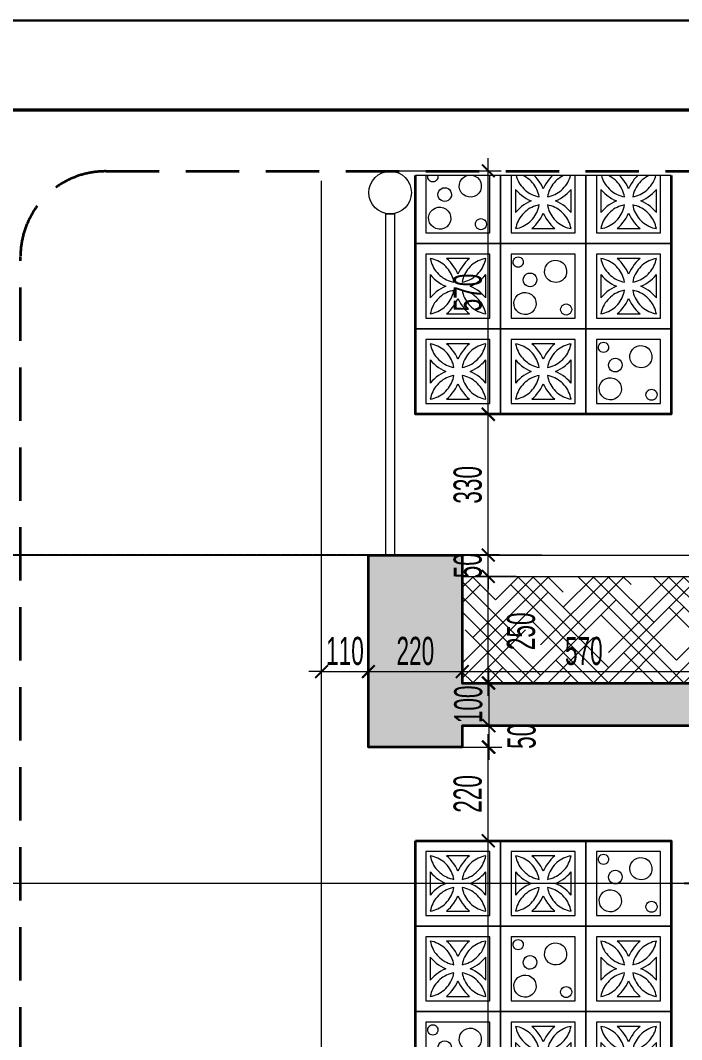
# Model space of a CAD drawing. Header units: millimetres. Extents: x 1336014 to 2939047, y -333549 to -60566.
# Drawn here: x 1389250 to 1390800, y -173361 to -170971 of the extents above; entities that cross this region are included whole.
import ezdxf
from ezdxf.xclip import XClip

# ---------------------------------------------------------------- set-up
doc = ezdxf.new("R2010")
doc.units = ezdxf.units.MM
doc.header["$MEASUREMENT"] = 0
doc.header["$XCLIPFRAME"] = 2
doc.linetypes.add('$1$HIDDEN', pattern=[0.375, 0.25, -0.125])
doc.linetypes.add('CENTER2', pattern=[1.125, 0.75, -0.125, 0.125, -0.125])
for name, color, linetype, lineweight in [('01.Cut', 255, 'Continuous', 35), ('02.Thay', 145, 'Continuous', 15), ('03.Manh', 251, 'Continuous', 13), ('05.Text', 253, 'Continuous', 18), ('06.betong', 2, 'Continuous', 35), ('08.Dim', 156, 'Continuous', 15), ('09.Hatch', 250, 'Continuous', 5), ('10.truc', 250, 'CENTER2', 20), ('11.Khung bo', 32, 'Continuous', 50), ('12.Khung', 36, 'Continuous', 25), ('CA.thay 145', 145, 'Continuous', 18)]:
    doc.layers.add(name, color=color, linetype=linetype, lineweight=lineweight)
doc.layers.add('Tpl_Bound', color=1, linetype='Continuous', plot=False)
doc.styles.add('TT5_Text Dim', font='hoatbif.shx', dxfattribs={"width": 0.6})
doc.dimstyles.new('TT5_Dim 1-30', dxfattribs={"dimscale": 30, "dimtxt": 2.2, "dimasz": 1, "dimexe": 1, "dimexo": 0, "dimgap": 0.5, "dimtad": 1, "dimdec": 0, "dimzin": 0, "dimdsep": 46, "dimtxsty": 'TT5_Text Dim', "dimblk": 'ARCHTICK', "dimcen": 0, "dimdle": 1, "dimclrd": 256, "dimclre": 256, "dimclrt": 1, "dimadec": 0, "dimazin": 0, "dimtfac": 0.015, "dimtdec": 0, "dimtix": 1, "dimtmove": 2, "dimatfit": 3, "dimfxl": 1, "dimtolj": 1, "dimtzin": 0, "dimlwd": -1, "dimlwe": -1, "dimarcsym": 1})
doc.dimstyles.new('TT5_Dim 1-50', dxfattribs={"dimscale": 50, "dimtxt": 2.5, "dimasz": 1, "dimexe": 1, "dimexo": 0.5, "dimgap": 0.5, "dimtad": 1, "dimdec": 0, "dimzin": 0, "dimdsep": 46, "dimtxsty": 'TT5_Text Dim', "dimblk": 'ARCHTICK', "dimcen": 0, "dimdle": 1, "dimclrd": 256, "dimclre": 256, "dimclrt": 1, "dimadec": 0, "dimazin": 0, "dimtfac": 0.015, "dimtdec": 0, "dimtix": 1, "dimtmove": 2, "dimatfit": 3, "dimldrblk": 'DOT', "dimfxl": 1, "dimtolj": 1, "dimtzin": 0, "dimlwd": -1, "dimlwe": -1, "dimarcsym": 1})

# ---------------------------------------------------------------- blocks, each defined once
blk = doc.blocks.new('100')
at = {"layer": '11.Khung bo', "const_width": 26.7}
blk.add_lwpolyline([(1860913, -945239.8), (1860913, -916940.1), (1896062.6, -916940.1), (1896062.6, -945239.8)], close=True, dxfattribs=at)
blk.add_lwpolyline([(1860913, -945239.8), (1860913, -916940.1), (1896062.6, -916940.1), (1896062.6, -945239.8)], close=True, dxfattribs=at)
blk.add_lwpolyline([(1860913, -945239.8), (1860913, -916940.1), (1896062.6, -916940.1), (1896062.6, -945239.8)], close=True, dxfattribs=at)
at = {"layer": '12.Khung'}
blk.add_lwpolyline([(1901579.2, -945939.8), (1901579.2, -916240.1), (1859579.6, -916240.1), (1859579.6, -945939.8)], close=True, dxfattribs=at)
blk.add_lwpolyline([(1901579.2, -945939.8), (1901579.2, -916240.1), (1859579.6, -916240.1), (1859579.6, -945939.8)], close=True, dxfattribs=at)
blk.add_lwpolyline([(1901579.2, -945939.8), (1901579.2, -916240.1), (1859579.6, -916240.1), (1859579.6, -945939.8)], close=True, dxfattribs=at)
blk = doc.blocks.new('_ARCHTICK')
at = {"const_width": 0.15}
blk.add_lwpolyline([(-0.5, -0.5), (0.5, 0.5)], dxfattribs=at)
blk = doc.blocks.new('*D144')
at = {"layer": '08.Dim', "transparency": 16777216}
for p, q in [((1389955.6, -172530.5), (1389955.6, -172468)), ((1390065.6, -172530.5), (1390065.6, -172468)), ((1389955.6, -172498), (1389925.6, -172498)), ((1389955.6, -172498), (1390065.6, -172498)), ((1390065.6, -172498), (1390095.6, -172498))]:
    blk.add_line(p, q, dxfattribs=at)
at = {"layer": 'Defpoints', "color": 0, "transparency": 16777216}
for p in [(1390065.6, -172498), (1389955.6, -172530.5), (1390065.6, -172530.5)]:
    blk.add_point(p, dxfattribs=at)
at = {"layer": '08.Dim', "transparency": 16777216, "xscale": 30, "yscale": 30, "zscale": 30}
blk.add_blockref('_ARCHTICK', (1389955.6, -172498), dxfattribs=at)
at = {"layer": '08.Dim', "transparency": 16777216, "xscale": 30, "yscale": 30, "zscale": 30, "rotation": 180}
blk.add_blockref('_ARCHTICK', (1390065.6, -172498), dxfattribs=at)
at = {"layer": '08.Dim', "color": 1, "transparency": 16777216, "insert": (1390010.6, -172450), "char_height": 66, "attachment_point": 5, "style": 'TT5_Text Dim'}
blk.add_mtext('\\A1;110', dxfattribs=at)
blk = doc.blocks.new('*D145')
at = {"layer": '08.Dim', "transparency": 16777216}
for p, q in [((1390285.6, -172422), (1390285.6, -172528)), ((1390065.6, -172530.5), (1390065.6, -172468)), ((1390035.6, -172498), (1390315.6, -172498))]:
    blk.add_line(p, q, dxfattribs=at)
at = {"layer": 'Defpoints', "color": 0, "transparency": 16777216}
for p in [(1390285.6, -172422), (1390285.6, -172498), (1390065.6, -172530.5)]:
    blk.add_point(p, dxfattribs=at)
at = {"layer": '08.Dim', "transparency": 16777216, "xscale": 30, "yscale": 30, "zscale": 30, "rotation": 180}
blk.add_blockref('_ARCHTICK', (1390065.6, -172498), dxfattribs=at)
at = {"layer": '08.Dim', "transparency": 16777216, "xscale": 30, "yscale": 30, "zscale": 30}
blk.add_blockref('_ARCHTICK', (1390285.6, -172498), dxfattribs=at)
at = {"layer": '08.Dim', "color": 1, "transparency": 16777216, "insert": (1390175.6, -172450), "char_height": 66, "attachment_point": 5, "style": 'TT5_Text Dim'}
blk.add_mtext('\\A1;220', dxfattribs=at)
blk = doc.blocks.new('*D146')
at = {"layer": '08.Dim', "transparency": 16777216}
for p, q in [((1390285.6, -172422), (1390285.6, -172528)), ((1390855.6, -172424), (1390855.6, -172528)), ((1390255.6, -172498), (1390885.6, -172498))]:
    blk.add_line(p, q, dxfattribs=at)
at = {"layer": 'Defpoints', "color": 0, "transparency": 16777216}
for p in [(1390285.6, -172422), (1390855.6, -172424), (1390855.6, -172498)]:
    blk.add_point(p, dxfattribs=at)
at = {"layer": '08.Dim', "transparency": 16777216, "xscale": 30, "yscale": 30, "zscale": 30, "rotation": 180}
blk.add_blockref('_ARCHTICK', (1390285.6, -172498), dxfattribs=at)
at = {"layer": '08.Dim', "transparency": 16777216, "xscale": 30, "yscale": 30, "zscale": 30}
blk.add_blockref('_ARCHTICK', (1390855.6, -172498), dxfattribs=at)
at = {"layer": '08.Dim', "color": 1, "transparency": 16777216, "insert": (1390570.6, -172450), "char_height": 66, "attachment_point": 5, "style": 'TT5_Text Dim'}
blk.add_mtext('\\A1;570', dxfattribs=at)
blk = doc.blocks.new('ewrw')
for p, q in [((-554.5, 1267.1), (-554.5, 1067.1)), ((-354.5, 1267.1), (-554.5, 1267.1)), ((-354.5, 1067.1), (-354.5, 1267.1)), ((-379.5, 1242.1), (-529.5, 1242.1)), ((-529.5, 1242.1), (-529.5, 1092.1)), ((-519.5, 1232.1), (-518.5, 1227.6)), ((-514.9, 1231.1), (-519.5, 1232.1)), ((-518.5, 1227.6), (-517.2, 1223.1)), ((-517.2, 1223.1), (-515.7, 1218.7)), ((-510.5, 1229.9), (-514.9, 1231.1)), ((-506.1, 1228.3), (-510.5, 1229.9)), ((-501.9, 1226.4), (-506.1, 1228.3)), ((-497.7, 1224.3), (-501.9, 1226.4)), ((-493.8, 1221.9), (-497.7, 1224.3)), ((-490, 1219.2), (-493.8, 1221.9)), ((-486.4, 1216.2), (-490, 1219.2)), ((-476.7, 1227.8), (-481.5, 1232.1)), ((-427.4, 1232.1), (-481.5, 1232.1)), ((-472.1, 1223.1), (-476.7, 1227.8)), ((-467.8, 1218.1), (-472.1, 1223.1)), ((-436.9, 1223.1), (-441.1, 1218.1)), ((-432.3, 1227.8), (-436.9, 1223.1)), ((-427.4, 1232.1), (-432.3, 1227.8)), ((-418.9, 1219.2), (-422.5, 1216.2)), ((-415.2, 1221.9), (-418.9, 1219.2)), ((-411.2, 1224.3), (-415.2, 1221.9)), ((-407.1, 1226.4), (-411.2, 1224.3)), ((-402.8, 1228.3), (-407.1, 1226.4)), ((-398.5, 1229.9), (-402.8, 1228.3)), ((-394, 1231.1), (-398.5, 1229.9)), ((-389.5, 1232.1), (-394, 1231.1)), ((-393.3, 1218.7), (-391.7, 1223.1)), ((-391.7, 1223.1), (-390.4, 1227.6)), ((-390.4, 1227.6), (-389.5, 1232.1)), ((-379.5, 1092.1), (-379.5, 1242.1)), ((-515.7, 1218.7), (-513.8, 1214.5)), ((-513.8, 1214.5), (-511.6, 1210.4)), ((-511.6, 1210.4), (-509.2, 1206.4)), ((-509.2, 1206.4), (-506.5, 1202.6)), ((-506.5, 1202.6), (-503.6, 1199)), ((-503.6, 1199), (-500.4, 1195.6)), ((-500.4, 1195.6), (-497, 1192.5)), ((-483, 1213.1), (-486.4, 1216.2)), ((-479.8, 1209.7), (-483, 1213.1)), ((-476.9, 1206.1), (-479.8, 1209.7)), ((-474.2, 1202.3), (-476.9, 1206.1)), ((-471.8, 1198.3), (-474.2, 1202.3)), ((-469.7, 1194.2), (-471.8, 1198.3)), ((-463.9, 1212.9), (-467.8, 1218.1)), ((-460.4, 1207.4), (-463.9, 1212.9)), ((-457.2, 1201.6), (-460.4, 1207.4)), ((-454.5, 1195.7), (-457.2, 1201.6)), ((-451.7, 1201.6), (-454.5, 1195.7)), ((-448.6, 1207.4), (-451.7, 1201.6)), ((-445, 1212.9), (-448.6, 1207.4)), ((-441.1, 1218.1), (-445, 1212.9)), ((-437.1, 1198.3), (-439.3, 1194.2)), ((-434.7, 1202.3), (-437.1, 1198.3)), ((-432, 1206.1), (-434.7, 1202.3)), ((-429.1, 1209.7), (-432, 1206.1)), ((-425.9, 1213.1), (-429.1, 1209.7)), ((-422.5, 1216.2), (-425.9, 1213.1)), ((-411.9, 1192.5), (-408.5, 1195.6)), ((-408.5, 1195.6), (-405.3, 1199)), ((-405.3, 1199), (-402.4, 1202.6)), ((-402.4, 1202.6), (-399.7, 1206.4)), ((-399.7, 1206.4), (-397.3, 1210.4)), ((-397.3, 1210.4), (-395.2, 1214.5)), ((-395.2, 1214.5), (-393.3, 1218.7)), ((-519.5, 1194.2), (-515.1, 1189.3)), ((-519.5, 1194.2), (-519.5, 1140)), ((-515.1, 1189.3), (-510.5, 1184.7)), ((-510.5, 1184.7), (-505.5, 1180.5)), ((-505.5, 1180.5), (-500.2, 1176.6)), ((-500.2, 1176.6), (-494.7, 1173)), ((-497, 1192.5), (-493.4, 1189.5)), ((-494.7, 1173), (-489, 1169.9)), ((-493.4, 1189.5), (-489.7, 1186.9)), ((-489.7, 1186.9), (-485.7, 1184.4)), ((-485.7, 1184.4), (-481.6, 1182.3)), ((-481.6, 1182.3), (-477.3, 1180.4)), ((-477.3, 1180.4), (-473, 1178.8)), ((-473, 1178.8), (-468.5, 1177.6)), ((-467.8, 1190), (-469.7, 1194.2)), ((-468.5, 1177.6), (-464, 1176.6)), ((-466.2, 1185.6), (-467.8, 1190)), ((-464.9, 1181.1), (-466.2, 1185.6)), ((-464, 1176.6), (-464.9, 1181.1)), ((-444, 1181.1), (-445, 1176.6)), ((-445, 1176.6), (-440.4, 1177.6)), ((-442.7, 1185.6), (-444, 1181.1)), ((-441.2, 1190), (-442.7, 1185.6)), ((-439.3, 1194.2), (-441.2, 1190)), ((-440.4, 1177.6), (-436, 1178.8)), ((-436, 1178.8), (-431.6, 1180.4)), ((-431.6, 1180.4), (-427.4, 1182.3)), ((-427.4, 1182.3), (-423.2, 1184.4)), ((-423.2, 1184.4), (-419.3, 1186.9)), ((-419.9, 1169.9), (-414.2, 1173)), ((-419.3, 1186.9), (-415.5, 1189.5)), ((-415.5, 1189.5), (-411.9, 1192.5)), ((-414.2, 1173), (-408.7, 1176.6)), ((-408.7, 1176.6), (-403.5, 1180.5)), ((-403.5, 1180.5), (-398.5, 1184.7)), ((-398.5, 1184.7), (-393.8, 1189.3)), ((-393.8, 1189.3), (-389.5, 1194.2)), ((-389.5, 1140), (-389.5, 1194.2)), ((-510.5, 1149.5), (-515.1, 1144.9)), ((-505.5, 1153.8), (-510.5, 1149.5)), ((-500.2, 1157.7), (-505.5, 1153.8)), ((-494.7, 1161.2), (-500.2, 1157.7)), ((-489, 1164.3), (-494.7, 1161.2)), ((-489.7, 1147.4), (-493.4, 1144.7)), ((-485.7, 1149.8), (-489.7, 1147.4)), ((-489, 1169.9), (-483.1, 1167.1)), ((-483.1, 1167.1), (-489, 1164.3)), ((-481.6, 1151.9), (-485.7, 1149.8)), ((-477.3, 1153.8), (-481.6, 1151.9)), ((-473, 1155.4), (-477.3, 1153.8)), ((-468.5, 1156.6), (-473, 1155.4)), ((-464, 1157.6), (-468.5, 1156.6)), ((-467.8, 1144.2), (-466.2, 1148.6)), ((-466.2, 1148.6), (-464.9, 1153.1)), ((-464.9, 1153.1), (-464, 1157.6)), ((-445, 1157.6), (-444, 1153.1)), ((-440.4, 1156.6), (-445, 1157.6)), ((-444, 1153.1), (-442.7, 1148.6)), ((-442.7, 1148.6), (-441.2, 1144.2)), ((-436, 1155.4), (-440.4, 1156.6)), ((-431.6, 1153.8), (-436, 1155.4)), ((-427.4, 1151.9), (-431.6, 1153.8)), ((-423.2, 1149.8), (-427.4, 1151.9)), ((-425.9, 1167.1), (-419.9, 1169.9)), ((-419.9, 1164.3), (-425.9, 1167.1)), ((-419.3, 1147.4), (-423.2, 1149.8)), ((-414.2, 1161.2), (-419.9, 1164.3)), ((-415.5, 1144.7), (-419.3, 1147.4)), ((-408.7, 1157.7), (-414.2, 1161.2)), ((-403.5, 1153.8), (-408.7, 1157.7)), ((-398.5, 1149.5), (-403.5, 1153.8)), ((-393.8, 1144.9), (-398.5, 1149.5)), ((-515.1, 1144.9), (-519.5, 1140)), ((-511.6, 1123.8), (-513.8, 1119.7)), ((-509.2, 1127.8), (-511.6, 1123.8)), ((-506.5, 1131.6), (-509.2, 1127.8)), ((-503.6, 1135.2), (-506.5, 1131.6)), ((-500.4, 1138.6), (-503.6, 1135.2)), ((-497, 1141.7), (-500.4, 1138.6)), ((-493.4, 1144.7), (-497, 1141.7)), ((-483, 1121.1), (-479.8, 1124.5)), ((-479.8, 1124.5), (-476.9, 1128.1)), ((-476.9, 1128.1), (-474.2, 1131.9)), ((-474.2, 1131.9), (-471.8, 1135.9)), ((-471.8, 1135.9), (-469.7, 1140)), ((-469.7, 1140), (-467.8, 1144.2)), ((-463.9, 1121.3), (-460.4, 1126.8)), ((-460.4, 1126.8), (-457.2, 1132.6)), ((-457.2, 1132.6), (-454.5, 1138.5)), ((-454.5, 1138.5), (-451.7, 1132.6)), ((-451.7, 1132.6), (-448.6, 1126.8)), ((-448.6, 1126.8), (-445, 1121.3)), ((-441.2, 1144.2), (-439.3, 1140)), ((-439.3, 1140), (-437.1, 1135.9)), ((-437.1, 1135.9), (-434.7, 1131.9)), ((-434.7, 1131.9), (-432, 1128.1)), ((-432, 1128.1), (-429.1, 1124.5)), ((-429.1, 1124.5), (-425.9, 1121.1)), ((-411.9, 1141.7), (-415.5, 1144.7)), ((-408.5, 1138.6), (-411.9, 1141.7)), ((-405.3, 1135.2), (-408.5, 1138.6)), ((-402.4, 1131.6), (-405.3, 1135.2)), ((-399.7, 1127.8), (-402.4, 1131.6)), ((-397.3, 1123.8), (-399.7, 1127.8)), ((-395.2, 1119.7), (-397.3, 1123.8)), ((-389.5, 1140), (-393.8, 1144.9)), ((-518.5, 1106.6), (-519.5, 1102.1)), ((-519.5, 1102.1), (-514.9, 1103.1)), ((-517.2, 1111.1), (-518.5, 1106.6)), ((-515.7, 1115.5), (-517.2, 1111.1)), ((-513.8, 1119.7), (-515.7, 1115.5)), ((-514.9, 1103.1), (-510.5, 1104.3)), ((-510.5, 1104.3), (-506.1, 1105.9)), ((-506.1, 1105.9), (-501.9, 1107.8)), ((-501.9, 1107.8), (-497.7, 1109.9)), ((-497.7, 1109.9), (-493.8, 1112.4)), ((-493.8, 1112.4), (-490, 1115)), ((-490, 1115), (-486.4, 1118)), ((-486.4, 1118), (-483, 1121.1)), ((-481.5, 1102.1), (-476.7, 1106.5)), ((-481.5, 1102.1), (-427.4, 1102.1)), ((-476.7, 1106.5), (-472.1, 1111.1)), ((-472.1, 1111.1), (-467.8, 1116.1)), ((-467.8, 1116.1), (-463.9, 1121.3)), ((-445, 1121.3), (-441.1, 1116.1)), ((-441.1, 1116.1), (-436.9, 1111.1)), ((-436.9, 1111.1), (-432.3, 1106.5)), ((-432.3, 1106.5), (-427.4, 1102.1)), ((-425.9, 1121.1), (-422.5, 1118)), ((-422.5, 1118), (-418.9, 1115)), ((-418.9, 1115), (-415.2, 1112.4)), ((-415.2, 1112.4), (-411.2, 1109.9)), ((-411.2, 1109.9), (-407.1, 1107.8)), ((-407.1, 1107.8), (-402.8, 1105.9)), ((-402.8, 1105.9), (-398.5, 1104.3)), ((-398.5, 1104.3), (-394, 1103.1)), ((-393.3, 1115.5), (-395.2, 1119.7)), ((-394, 1103.1), (-389.5, 1102.1)), ((-391.7, 1111.1), (-393.3, 1115.5)), ((-390.4, 1106.6), (-391.7, 1111.1)), ((-389.5, 1102.1), (-390.4, 1106.6)), ((-529.5, 1092.1), (-379.5, 1092.1)), ((-554.5, 1067.1), (-354.5, 1067.1))]:
    blk.add_line(p, q)
blk = doc.blocks.new('q\xadeqw')
for p, q in [((-554.5, 992.1), (-554.5, 792.1)), ((-354.5, 992.1), (-554.5, 992.1)), ((-354.5, 792.1), (-354.5, 992.1)), ((-379.5, 967.1), (-529.5, 967.1)), ((-529.5, 967.1), (-529.5, 817.1)), ((-523.8, 954.7), (-521.9, 957.2)), ((-521.9, 957.2), (-519.4, 959.1)), ((-519.4, 959.1), (-516.5, 960.3)), ((-516.5, 960.3), (-513.4, 960.7)), ((-513.4, 960.7), (-510.3, 960.3)), ((-510.3, 960.3), (-507.4, 959.1)), ((-507.4, 959.1), (-504.9, 957.2)), ((-504.9, 957.2), (-503, 954.7)), ((-379.5, 817.1), (-379.5, 967.1)), ((-525.4, 948.7), (-525, 951.8)), ((-525, 945.6), (-525.4, 948.7)), ((-525, 951.8), (-523.8, 954.7)), ((-523.8, 942.7), (-525, 945.6)), ((-521.9, 940.2), (-523.8, 942.7)), ((-519.4, 938.3), (-521.9, 940.2)), ((-516.5, 937.1), (-519.4, 938.3)), ((-513.4, 936.7), (-516.5, 937.1)), ((-510.3, 937.1), (-513.4, 936.7)), ((-507.4, 938.3), (-510.3, 937.1)), ((-504.9, 940.2), (-507.4, 938.3)), ((-503, 942.7), (-504.9, 940.2)), ((-503, 954.7), (-501.8, 951.8)), ((-501.8, 945.6), (-503, 942.7)), ((-501.8, 951.8), (-501.4, 948.7)), ((-501.4, 948.7), (-501.8, 945.6)), ((-451.3, 931.3), (-449.3, 937.8)), ((-449.3, 937.8), (-445.6, 943.5)), ((-445.6, 943.5), (-440.7, 948.1)), ((-440.7, 948.1), (-434.7, 951.3)), ((-434.7, 951.3), (-428, 952.8)), ((-428, 952.8), (-421.3, 952.5)), ((-421.3, 952.5), (-414.8, 950.5)), ((-414.8, 950.5), (-409, 946.9)), ((-409, 946.9), (-404.4, 941.9)), ((-404.4, 941.9), (-401.3, 935.9)), ((-401.3, 935.9), (-399.8, 929.3)), ((-501.6, 906.8), (-501.1, 911)), ((-501.1, 911), (-499.6, 914.8)), ((-499.6, 914.8), (-497.1, 918.2)), ((-497.1, 918.2), (-493.8, 920.8)), ((-493.8, 920.8), (-490, 922.4)), ((-490, 922.4), (-485.8, 923)), ((-485.8, 923), (-481.7, 922.5)), ((-481.7, 922.5), (-477.8, 921)), ((-477.8, 921), (-474.5, 918.5)), ((-474.5, 918.5), (-471.9, 915.2)), ((-471.9, 915.2), (-470.2, 911.4)), ((-470.2, 911.4), (-469.6, 907.3)), ((-451.5, 924.5), (-451.3, 931.3)), ((-450, 917.9), (-451.5, 924.5)), ((-446.9, 911.9), (-450, 917.9)), ((-442.2, 906.9), (-446.9, 911.9)), ((-405.6, 910.3), (-410.6, 905.7)), ((-402, 916), (-405.6, 910.3)), ((-400, 922.5), (-402, 916)), ((-399.8, 929.3), (-400, 922.5)), ((-501, 902.7), (-501.6, 906.8)), ((-499.4, 898.8), (-501, 902.7)), ((-496.8, 895.6), (-499.4, 898.8)), ((-493.4, 893.1), (-496.8, 895.6)), ((-489.5, 891.5), (-493.4, 893.1)), ((-485.4, 891), (-489.5, 891.5)), ((-481.3, 891.6), (-485.4, 891)), ((-477.4, 893.3), (-481.3, 891.6)), ((-474.2, 895.9), (-477.4, 893.3)), ((-471.7, 899.2), (-474.2, 895.9)), ((-470.1, 903.1), (-471.7, 899.2)), ((-469.6, 907.3), (-470.1, 903.1)), ((-436.5, 903.3), (-442.2, 906.9)), ((-430, 901.3), (-436.5, 903.3)), ((-423.2, 901), (-430, 901.3)), ((-416.6, 902.5), (-423.2, 901)), ((-410.6, 905.7), (-416.6, 902.5)), ((-523.3, 853.8), (-521.8, 860.5)), ((-521.8, 860.5), (-518.7, 866.5)), ((-518.7, 866.5), (-514.1, 871.5)), ((-514.1, 871.5), (-508.3, 875.1)), ((-508.3, 875.1), (-501.9, 877.2)), ((-501.9, 877.2), (-495.1, 877.4)), ((-495.1, 877.4), (-488.5, 876)), ((-488.5, 876), (-482.4, 872.8)), ((-482.4, 872.8), (-477.4, 868.2)), ((-477.4, 868.2), (-473.8, 862.5)), ((-473.8, 862.5), (-471.8, 856)), ((-523, 847.1), (-523.3, 853.8)), ((-521, 840.6), (-523, 847.1)), ((-517.3, 834.9), (-521, 840.6)), ((-476.1, 836.6), (-480.7, 831.6)), ((-473, 842.6), (-476.1, 836.6)), ((-471.5, 849.3), (-473, 842.6)), ((-471.8, 856), (-471.5, 849.3)), ((-413.8, 837.5), (-413.4, 840.9)), ((-413.4, 834.2), (-413.8, 837.5)), ((-413.4, 840.9), (-412.1, 844)), ((-412.1, 844), (-410, 846.7)), ((-410, 846.7), (-407.3, 848.8)), ((-407.3, 848.8), (-404.2, 850.1)), ((-404.2, 850.1), (-400.8, 850.5)), ((-400.8, 850.5), (-397.5, 850.1)), ((-397.5, 850.1), (-394.3, 848.8)), ((-394.3, 848.8), (-391.6, 846.7)), ((-391.6, 846.7), (-389.6, 844)), ((-389.6, 844), (-388.3, 840.9)), ((-388.3, 840.9), (-387.8, 837.5)), ((-387.8, 837.5), (-388.3, 834.2)), ((-529.5, 817.1), (-379.5, 817.1)), ((-512.3, 830.3), (-517.3, 834.9)), ((-506.3, 827.1), (-512.3, 830.3)), ((-499.7, 825.7), (-506.3, 827.1)), ((-492.9, 825.9), (-499.7, 825.7)), ((-486.4, 828), (-492.9, 825.9)), ((-480.7, 831.6), (-486.4, 828)), ((-412.1, 831), (-413.4, 834.2)), ((-410, 828.3), (-412.1, 831)), ((-407.3, 826.3), (-410, 828.3)), ((-404.2, 825), (-407.3, 826.3)), ((-400.8, 824.5), (-404.2, 825)), ((-397.5, 825), (-400.8, 824.5)), ((-394.3, 826.3), (-397.5, 825)), ((-391.6, 828.3), (-394.3, 826.3)), ((-389.6, 831), (-391.6, 828.3)), ((-388.3, 834.2), (-389.6, 831)), ((-554.5, 792.1), (-354.5, 792.1))]:
    blk.add_line(p, q)
blk = doc.blocks.new('\xadqerqwr')
at = {"layer": '01.Cut'}
blk.add_lwpolyline([(-300, 2600), (300, 2600), (300, 0), (-300, 0)], close=True, dxfattribs=at)
for name, p in [('ewrw', (254.5, 1332.9)), ('ewrw', (454.5, 1332.9)), ('q\xadeqw', (654.5, 1607.9)), ('ewrw', (254.5, 1132.9)), ('q\xadeqw', (454.5, 1407.9)), ('ewrw', (654.5, 1132.9)), ('q\xadeqw', (254.5, 1207.9)), ('ewrw', (454.5, 932.9)), ('ewrw', (654.5, 932.9)), ('ewrw', (254.5, 732.9)), ('q\xadeqw', (454.5, 1007.9)), ('ewrw', (654.5, 732.9)), ('ewrw', (254.5, 532.9)), ('ewrw', (454.5, 532.9)), ('q\xadeqw', (654.5, 807.9)), ('ewrw', (254.5, 332.9)), ('q\xadeqw', (454.5, 607.9)), ('ewrw', (654.5, 332.9)), ('q\xadeqw', (254.5, 407.9)), ('ewrw', (454.5, 132.9)), ('ewrw', (654.5, 132.9)), ('ewrw', (254.5, -67.1)), ('q\xadeqw', (454.5, 207.9)), ('ewrw', (654.5, -67.1)), ('ewrw', (254.5, -267.1)), ('ewrw', (454.5, -267.1)), ('q\xadeqw', (654.5, 7.9)), ('ewrw', (254.5, -467.1)), ('q\xadeqw', (454.5, -192.1)), ('ewrw', (654.5, -467.1)), ('q\xadeqw', (254.5, -392.1)), ('ewrw', (454.5, -667.1)), ('ewrw', (654.5, -667.1)), ('ewrw', (254.5, -867.1)), ('q\xadeqw', (454.5, -592.1)), ('ewrw', (654.5, -867.1)), ('ewrw', (254.5, -1067.1)), ('ewrw', (454.5, -1067.1)), ('q\xadeqw', (654.5, -792.1))]:
    blk.add_blockref(name, p)
blk = doc.blocks.new('*D169')
at = {"layer": '08.Dim', "transparency": 16777216}
for p, q in [((1390346.6, -175524.8), (1390346.6, -172864.8)), ((1390475.6, -172894.8), (1390316.6, -172894.8)), ((1390395.1, -175494.8), (1390316.6, -175494.8))]:
    blk.add_line(p, q, dxfattribs=at)
at = {"layer": 'Defpoints', "color": 0, "transparency": 16777216}
for p in [(1390346.6, -172894.8), (1390475.6, -172894.8), (1390395.1, -175494.8)]:
    blk.add_point(p, dxfattribs=at)
at = {"layer": '08.Dim', "transparency": 16777216, "xscale": 30, "yscale": 30, "zscale": 30}
for p, rotation in [((1390346.6, -172894.8), 90), ((1390346.6, -175494.8), 270)]:
    blk.add_blockref('_ARCHTICK', p, dxfattribs=dict(at, rotation=rotation))
at = {"layer": '08.Dim', "color": 1, "transparency": 16777216, "insert": (1390298.6, -174194.8), "char_height": 66, "attachment_point": 5, "rotation": 90, "style": 'TT5_Text Dim'}
blk.add_mtext('\\A1;2600', dxfattribs=at)
blk = doc.blocks.new('*D170')
at = {"layer": '08.Dim', "transparency": 16777216}
for p, q in [((1390346.6, -172924.8), (1390346.6, -172644.8)), ((1390279.5, -172674.8), (1390376.6, -172674.8)), ((1390475.6, -172894.8), (1390316.6, -172894.8))]:
    blk.add_line(p, q, dxfattribs=at)
at = {"layer": 'Defpoints', "color": 0, "transparency": 16777216}
for p in [(1390279.5, -172674.8), (1390346.6, -172674.8), (1390475.6, -172894.8)]:
    blk.add_point(p, dxfattribs=at)
at = {"layer": '08.Dim', "transparency": 16777216, "xscale": 30, "yscale": 30, "zscale": 30}
for p, rotation in [((1390346.6, -172674.8), 90), ((1390346.6, -172894.8), 270)]:
    blk.add_blockref('_ARCHTICK', p, dxfattribs=dict(at, rotation=rotation))
at = {"layer": '08.Dim', "color": 1, "transparency": 16777216, "insert": (1390298.6, -172784.8), "char_height": 66, "attachment_point": 5, "rotation": 90, "style": 'TT5_Text Dim'}
blk.add_mtext('\\A1;220', dxfattribs=at)
blk = doc.blocks.new('*D171')
at = {"layer": '08.Dim', "transparency": 16777216}
for p, q in [((1390346.6, -172554.7), (1390346.6, -172244.8)), ((1390412.1, -172274.8), (1390316.6, -172274.8)), ((1390428.1, -172524.7), (1390316.6, -172524.7))]:
    blk.add_line(p, q, dxfattribs=at)
at = {"layer": 'Defpoints', "color": 0, "transparency": 16777216}
for p in [(1390346.6, -172274.8), (1390412.1, -172274.8), (1390428.1, -172524.7)]:
    blk.add_point(p, dxfattribs=at)
at = {"layer": '08.Dim', "transparency": 16777216, "xscale": 30, "yscale": 30, "zscale": 30}
for p, rotation in [((1390346.6, -172274.8), 90), ((1390346.6, -172524.7), 270)]:
    blk.add_blockref('_ARCHTICK', p, dxfattribs=dict(at, rotation=rotation))
at = {"layer": '08.Dim', "color": 1, "transparency": 16777216, "insert": (1390423.6, -172403.5), "char_height": 66, "attachment_point": 5, "rotation": 90, "style": 'TT5_Text Dim'}
blk.add_mtext('\\A1;250', dxfattribs=at)
blk = doc.blocks.new('*D172')
at = {"layer": '08.Dim', "transparency": 16777216}
for p, q in [((1390346.6, -172224.9), (1390346.6, -172194.9)), ((1390472.1, -172224.9), (1390316.6, -172224.9)), ((1390346.6, -172274.8), (1390346.6, -172224.9)), ((1390412.1, -172274.8), (1390316.6, -172274.8)), ((1390346.6, -172274.8), (1390346.6, -172304.8))]:
    blk.add_line(p, q, dxfattribs=at)
at = {"layer": 'Defpoints', "color": 0, "transparency": 16777216}
for p in [(1390346.6, -172224.9), (1390472.1, -172224.9), (1390412.1, -172274.8)]:
    blk.add_point(p, dxfattribs=at)
at = {"layer": '08.Dim', "transparency": 16777216, "xscale": 30, "yscale": 30, "zscale": 30}
for p, rotation in [((1390346.6, -172224.9), 270), ((1390346.6, -172274.8), 90)]:
    blk.add_blockref('_ARCHTICK', p, dxfattribs=dict(at, rotation=rotation))
at = {"layer": '08.Dim', "color": 1, "transparency": 16777216, "insert": (1390298.6, -172249.8), "char_height": 66, "attachment_point": 5, "rotation": 90, "style": 'TT5_Text Dim'}
blk.add_mtext('\\A1;50', dxfattribs=at)
blk = doc.blocks.new('*D173')
at = {"layer": '08.Dim', "transparency": 16777216}
for p, q in [((1390346.6, -172254.9), (1390346.6, -171865.3)), ((1390475.6, -171895.3), (1390316.6, -171895.3)), ((1390472.1, -172224.9), (1390316.6, -172224.9))]:
    blk.add_line(p, q, dxfattribs=at)
at = {"layer": 'Defpoints', "color": 0, "transparency": 16777216}
for p in [(1390346.6, -171895.3), (1390475.6, -171895.3), (1390472.1, -172224.9)]:
    blk.add_point(p, dxfattribs=at)
at = {"layer": '08.Dim', "transparency": 16777216, "xscale": 30, "yscale": 30, "zscale": 30}
for p, rotation in [((1390346.6, -171895.3), 90), ((1390346.6, -172224.9), 270)]:
    blk.add_blockref('_ARCHTICK', p, dxfattribs=dict(at, rotation=rotation))
at = {"layer": '08.Dim', "color": 1, "transparency": 16777216, "insert": (1390298.6, -172060.1), "char_height": 66, "attachment_point": 5, "rotation": 90, "style": 'TT5_Text Dim'}
blk.add_mtext('\\A1;330', dxfattribs=at)
blk = doc.blocks.new('*D174')
at = {"layer": '08.Dim', "transparency": 16777216}
for p, q in [((1390346.6, -171924.3), (1390346.6, -171293.9)), ((1390116.4, -171323.9), (1390376.6, -171323.9)), ((1390475.6, -171894.3), (1390316.6, -171894.3))]:
    blk.add_line(p, q, dxfattribs=at)
at = {"layer": 'Defpoints', "color": 0, "transparency": 16777216}
for p in [(1390116.4, -171323.9), (1390346.6, -171323.9), (1390475.6, -171894.3)]:
    blk.add_point(p, dxfattribs=at)
at = {"layer": '08.Dim', "transparency": 16777216, "xscale": 30, "yscale": 30, "zscale": 30}
for p, rotation in [((1390346.6, -171323.9), 90), ((1390346.6, -171894.3), 270)]:
    blk.add_blockref('_ARCHTICK', p, dxfattribs=dict(at, rotation=rotation))
at = {"layer": '08.Dim', "color": 1, "transparency": 16777216, "insert": (1390298.6, -171609.1), "char_height": 66, "attachment_point": 5, "rotation": 90, "style": 'TT5_Text Dim'}
blk.add_mtext('\\A1;570', dxfattribs=at)
blk = doc.blocks.new('_DOT')
blk.add_line((-0.5, 0), (-1, 0))
at = {"const_width": 0.5}
blk.add_lwpolyline([(-0.25, 0, 1), (0.25, 0, 1)], format="xyb", close=True, dxfattribs=at)
blk = doc.blocks.new('\xadqrwqr')
at = {"layer": '09.Hatch', "ltscale": 50}
h = blk.add_hatch(dxfattribs=at)
h.set_pattern_fill('BTCT', color=256, scale=9, style=0)
h.set_pattern_definition([(50, (531671.355, -220656.295), (64.5534164, -5.647692), [6.75, -74.25]), (355, (531671.355, -220656.295), (-12.48762, 67.697292), [5.4, -59.4]), (100.4514, (531676.735, -220656.766), (52.0658444, 62.049559), [5.736617, -63.10279]), (46.1842, (531671.355, -220638.295), (96.0516944, -14.896711), [10.125, -111.375]), (96.6356, (531679.36, -220639.54), (84.119643, 87.670608), [8.604926, -94.65417]), (351.1842, (531671.36, -220638.3), (84.119575, 87.670674), [8.1, -89.1]), (21, (531680.355, -220642.795), (53.7216347, -36.2357), [6.75, -74.25]), (326, (531680.355, -220642.795), (21.89838, 65.263504), [5.4, -59.4]), (71.4514, (531684.83, -220645.815), (75.6200366, 29.0277447), [5.736617, -63.10279]), (37.5, (531671.355, -220656.295), (1.094387, 29.96044684), [0, -58.68, 0, -60.3, 0, -59.625]), (7.5, (531671.355, -220656.295), (23.6762584, 35.4970541), [0, -34.38, 0, -57.33, 0, -22.725]), (327.5, (531651.285, -220656.295), (48.04401926, -2.02993846), [0, -22.5, 0, -70.2, 0, -93.15]), (317.5, (531642.285, -220656.295), (52.4867552, 9.0094484), [0, -29.25, 0, -46.62, 0, -66.15]), (45, (531671.355, -220656.295), (-23.8648539, 23.8648539), []), (45, (531687.265, -220656.295), (-23.8648539, 23.8648539), [])])
h.paths.add_polyline_path([(1380868.5, -181848.3), (1380868.5, -181748.3), (1380188.7, -181748.3), (1380188.7, -182048.3), (1379618.7, -182048.3), (1379618.7, -181748.2), (1379398.7, -181748.2), (1379398.7, -182198.2), (1379618.7, -182198.2), (1379618.7, -182148.3), (1380188.7, -182148.3), (1380188.7, -182198.3), (1380408.7, -182198.3), (1380408.7, -181848.3)])
at = {"layer": '09.Hatch'}
h = blk.add_hatch(dxfattribs=at)
h.set_pattern_fill('HOUND', color=256, scale=400, angle=45)
h.set_pattern_definition([(45, (2595.5, -27655.45), (53.0330086, 88.38834765), [400, -200]), (135, (2595.5, -27655.45), (53.0330086, -88.38834765), [400, -200])])
h.paths.add_polyline_path([(1379618.7, -181798.2), (1380188.7, -181798.2), (1380188.7, -182048.2), (1379618.7, -182048.2)])
at = {"layer": '02.Thay', "ltscale": 200}
blk.add_lwpolyline([(1379618.7, -181748.2), (1380188.7, -181748.3)], dxfattribs=at)
at = {"layer": '03.Manh'}
blk.add_lwpolyline([(1379618.7, -181798.2), (1380188.7, -181798.2), (1380188.7, -182048.2), (1379618.7, -182048.2)], close=True, dxfattribs=at)
at = {"layer": '06.betong'}
blk.add_lwpolyline([(1380868.5, -181848.3), (1380408.7, -181848.3), (1380408.7, -182198.3), (1380188.7, -182198.3), (1380188.7, -182148.3), (1379618.7, -182148.3), (1379618.7, -182198.2), (1379398.7, -182198.2), (1379398.7, -181748.2), (1379618.7, -181748.2), (1379618.7, -182048.3), (1380188.7, -182048.3), (1380188.7, -181748.3), (1380868.5, -181748.3)], dxfattribs=at)
blk = doc.blocks.new('*D935')
at = {"layer": '08.Dim', "transparency": 16777216}
for p, q in [((1390348, -172524.7), (1390348, -172494.7)), ((1390285.6, -172524.7), (1390378, -172524.7)), ((1390348, -172524.7), (1390348, -172624.9)), ((1390285.6, -172624.9), (1390378, -172624.9)), ((1390348, -172624.9), (1390348, -172654.9))]:
    blk.add_line(p, q, dxfattribs=at)
at = {"layer": 'Defpoints', "color": 0, "transparency": 16777216}
for p in [(1390285.6, -172524.7), (1390285.6, -172624.9), (1390348, -172624.9)]:
    blk.add_point(p, dxfattribs=at)
at = {"layer": '08.Dim', "transparency": 16777216, "xscale": 30, "yscale": 30, "zscale": 30}
for p, rotation in [((1390348, -172524.7), 270), ((1390348, -172624.9), 90)]:
    blk.add_blockref('_ARCHTICK', p, dxfattribs=dict(at, rotation=rotation))
at = {"layer": '08.Dim', "color": 1, "transparency": 16777216, "insert": (1390300, -172574.8), "char_height": 66, "attachment_point": 5, "rotation": 90, "style": 'TT5_Text Dim'}
blk.add_mtext('\\A1;100', dxfattribs=at)
blk = doc.blocks.new('*D936')
at = {"layer": '08.Dim', "transparency": 16777216}
for p, q in [((1390348, -172594.9), (1390348, -172704.8)), ((1390285.6, -172624.9), (1390378, -172624.9)), ((1390276, -172674.8), (1390378, -172674.8))]:
    blk.add_line(p, q, dxfattribs=at)
at = {"layer": 'Defpoints', "color": 0, "transparency": 16777216}
for p in [(1390285.6, -172624.9), (1390276, -172674.8), (1390348, -172674.8)]:
    blk.add_point(p, dxfattribs=at)
at = {"layer": '08.Dim', "transparency": 16777216, "xscale": 30, "yscale": 30, "zscale": 30}
for p, rotation in [((1390348, -172624.9), 90), ((1390348, -172674.8), 270)]:
    blk.add_blockref('_ARCHTICK', p, dxfattribs=dict(at, rotation=rotation))
at = {"layer": '08.Dim', "color": 1, "transparency": 16777216, "insert": (1390425, -172649.8), "char_height": 66, "attachment_point": 5, "rotation": 90, "style": 'TT5_Text Dim'}
blk.add_mtext('\\A1;50', dxfattribs=at)

msp = doc.modelspace()

# ---------------------------------------------------------------- linework, layer by layer
at = {"layer": '01.Cut', "color": 6, "linetype": '$1$HIDDEN', "ltscale": 500}
msp.add_lwpolyline([(1389449.9, -171324.9), (1391444.1, -171324.9, -0.414214), (1391644.1, -171524.9), (1391644.1, -176222.2, -0.414214), (1391444.1, -176422.2), (1389449.9, -176422.2, -0.414214), (1389249.9, -176222.2), (1389249.9, -171524.9, -0.414214)], format="xyb", close=True, dxfattribs=at)
at = {"layer": '02.Thay'}
for points in [[(1389955.6, -172674.8), (1389955.6, -171346.9)], [(1389955.6, -175374.8), (1389955.6, -172674.8)]]:
    msp.add_lwpolyline(points, dxfattribs=at)
at = {"layer": '02.Thay', "ltscale": 200}
msp.add_lwpolyline([(1390285.6, -172224.8), (1390855.6, -172224.9)], dxfattribs=at)
at = {"layer": '03.Manh'}
for p, q in [((1390106.4, -172224.9), (1390106.4, -171424.9)), ((1390106.4, -171424.9), (1390126.4, -171424.9))]:
    msp.add_line(p, q, dxfattribs=at)
at = {"layer": '03.Manh', "ltscale": 200}
msp.add_line((1390126.4, -171424.9), (1390126.4, -172224.9), dxfattribs=at)
msp.add_circle((1390116.4, -171374.9), 50, dxfattribs=at)
at = {"layer": '10.truc'}
for p, q in [((1382065.9, -172224.9), (1392610.8, -172224.9)), ((1387552.9, -172224.9), (1391644.1, -172224.9))]:
    msp.add_line(p, q, dxfattribs=at)
msp.add_lwpolyline([(1382065.9, -172223.7), (1390372.8, -172223.7)], dxfattribs=at)
at = {"layer": 'Tpl_Bound', "color": 1}
msp.add_lwpolyline([(1381665.9, -179880.9), (1381665.9, -170971), (1394265.8, -170971), (1394265.8, -179880.9)], close=True, dxfattribs=at)

# ---------------------------------------------------------------- block references
at = {"layer": '02.Thay'}
msp.add_blockref('\xadqrwqr', (10666.9, 9523.4), dxfattribs=at)
at = {"layer": '03.Manh'}
ref = msp.add_blockref('\xadqerqwr', (1390475.6, -171894.3), dxfattribs=at)
XClip(ref).set_block_clipping_path([(-300, 0), (300, 559.5484382451)])
msp.add_blockref('\xadqerqwr', (1390475.6, -175494.8), dxfattribs=at)
at = {"layer": '05.Text', "xscale": 0.3, "yscale": 0.3, "zscale": 0.3}
msp.add_blockref('100', (823792, 103901), dxfattribs=at)

# ---------------------------------------------------------------- dimensions: what is measured, and where the dimension line sits
at = {"layer": '08.Dim'}
for base, p1, p2, picture, middle in [((1390346.6, -171323.9), (1390475.6, -171894.3), (1390116.4, -171323.9), '*D174', (1390298.6, -171609.1)), ((1390346.6, -171895.3), (1390472.1, -172224.9), (1390475.6, -171895.3), '*D173', (1390298.6, -172060.1)), ((1390346.6, -172224.9), (1390412.1, -172274.8), (1390472.1, -172224.9), '*D172', (1390298.6, -172249.8)), ((1390348, -172624.9), (1390285.6, -172524.7), (1390285.6, -172624.9), '*D935', (1390300, -172574.8)), ((1390346.6, -172674.8), (1390475.6, -172894.8), (1390279.5, -172674.8), '*D170', (1390298.6, -172784.8)), ((1390346.6, -172894.8), (1390395.1, -175494.8), (1390475.6, -172894.8), '*D169', (1390298.6, -174194.8))]:
    dim = msp.add_linear_dim(base=base, p1=p1, p2=p2, angle=90, dimstyle='TT5_Dim 1-30', dxfattribs=at)
    dim.commit()
    dim.dimension.update_dxf_attribs({"geometry": picture, "text_midpoint": middle})
for base, p1, p2, picture, middle in [((1390346.6, -172274.8), (1390428.1, -172524.7), (1390412.1, -172274.8), '*D171', (1390423.6, -172403.5)), ((1390348, -172674.8), (1390285.6, -172624.9), (1390276, -172674.8), '*D936', (1390425, -172649.8))]:
    dim = msp.add_linear_dim(base=base, p1=p1, p2=p2, angle=90, dimstyle='TT5_Dim 1-30', dxfattribs=at)
    dim.commit()
    dim.dimension.update_dxf_attribs({"geometry": picture, "text_midpoint": middle, "dimtype": 160})
for base, p1, p2, picture, middle in [((1390065.6, -172498), (1389955.6, -172530.5), (1390065.6, -172530.5), '*D144', (1390010.6, -172450)), ((1390285.6, -172498), (1390065.6, -172530.5), (1390285.6, -172422), '*D145', (1390175.6, -172450)), ((1390855.6, -172498), (1390285.6, -172422), (1390855.6, -172424), '*D146', (1390570.6, -172450))]:
    dim = msp.add_linear_dim(base=base, p1=p1, p2=p2, dimstyle='TT5_Dim 1-30', dxfattribs=at)
    dim.commit()
    dim.dimension.update_dxf_attribs({"geometry": picture, "text_midpoint": middle})

# ---------------------------------------------------------------- leaders
at = {"layer": 'CA.thay 145'}
msp.add_leader([(1390855.6, -172995), (1388581.3, -172995)], dimstyle='TT5_Dim 1-50', override={"dimgap": 0.5, "dimtad": 0}, dxfattribs=at)

doc.saveas('drawing.dxf')
